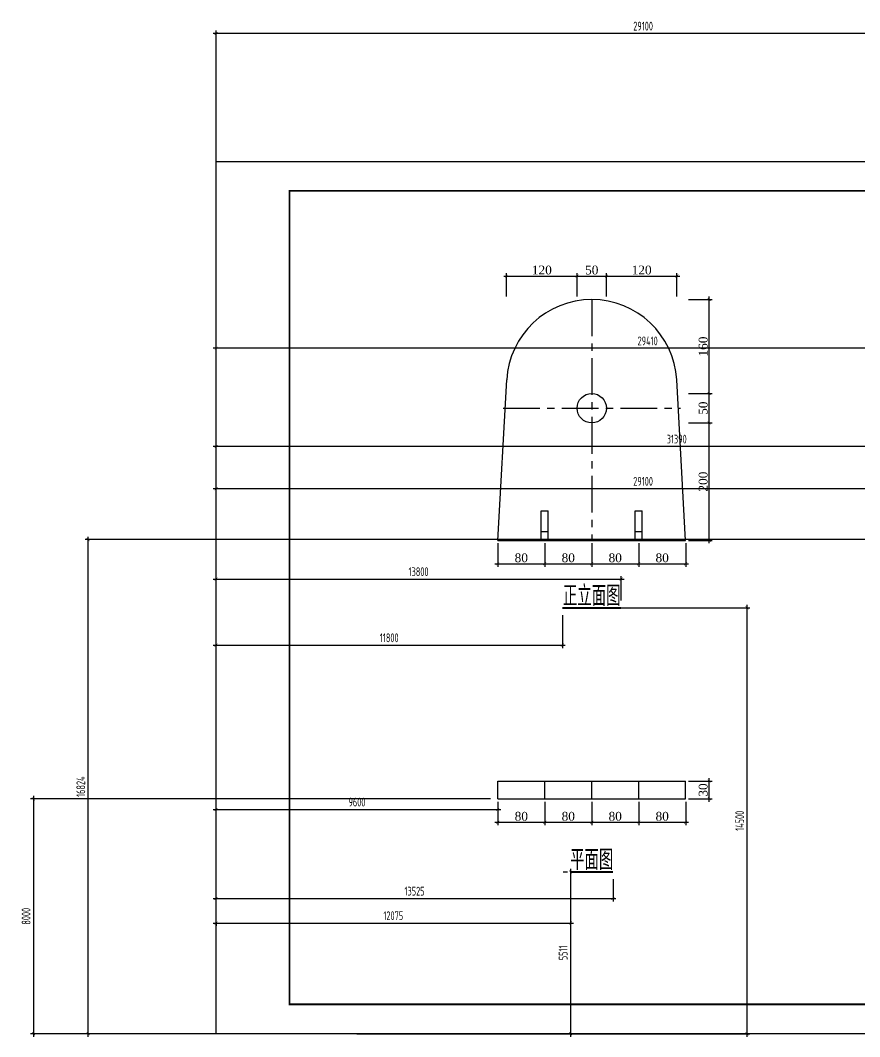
# Model space of a CAD drawing. Extents: x -89246 to 137115, y -100 to 34507.
# Drawn here: x 79919 to 108517, y -100 to 34507 of the extents above; entities that cross this region are included whole.
import ezdxf
from ezdxf.enums import TextEntityAlignment as Align

# ---------------------------------------------------------------- set-up
doc = ezdxf.new("R2010")
doc.units = 0
doc.header["$LTSCALE"] = 1000
doc.linetypes.add('CENTER', pattern=[2, 1.25, -0.25, 0.25, -0.25])
doc.layers.get('0').update_dxf_attribs({"linetype": 'CONTINUOUS'})
doc.layers.get('Defpoints').update_dxf_attribs({"linetype": 'CONTINUOUS'})
for name, color, linetype, lineweight in [('1粗实线', 1, 'CONTINUOUS', 30), ('6文本', 7, 'CONTINUOUS', 15), ('DIM', 3, 'CONTINUOUS', 0), ('HFZT', 5, 'CONTINUOUS', 15)]:
    doc.layers.add(name, color=color, linetype=linetype, lineweight=lineweight)
doc.layers.add('M_Dim', color=3, linetype='CONTINUOUS')
doc.styles.add('dd', font='times.ttf')
doc.styles.add('TSSD_Dimension', font='tssdeng.shx', dxfattribs={"width": 0.7, "bigfont": 'hztxt.shx'})
doc.styles.add('TSSD_NORM', font='tssdeng.shx', dxfattribs={"width": 0.7, "bigfont": 'hztxt.shx'})
doc.dimstyles.get("Standard").update_dxf_attribs({"dimtxt": 0.18, "dimasz": 0.18, "dimexe": 0.18, "dimexo": 0.0625, "dimgap": 0.09, "dimtad": 0, "dimtih": 1, "dimtoh": 1, "dimdec": 4, "dimzin": 0, "dimdsep": 46, "dimtxsty": 'Standard', "dimcen": 0.09, "dimadec": 0, "dimazin": 0, "dimtfac": 1, "dimtdec": 4, "dimtofl": 0, "dimtmove": 0, "dimatfit": 3, "dimfxl": 1, "dimtolj": 1, "dimtzin": 0, "dimarcsym": 0})
doc.dimstyles.new('TSSD_100_100', dxfattribs={"dimtxt": 300, "dimasz": 100, "dimexe": 100, "dimexo": 250, "dimgap": 100, "dimtad": 1, "dimdec": 0, "dimzin": 0, "dimdsep": 46, "dimtxsty": 'TSSD_Dimension', "dimblk": 'ARCHTICK', "dimblk1": 'ARCHTICK', "dimblk2": 'ARCHTICK', "dimcen": 0, "dimdle": 100, "dimclrt": 7, "dimadec": 0, "dimazin": 0, "dimtfac": 1, "dimtdec": 0, "dimtix": 1, "dimtmove": 2, "dimatfit": 3, "dimfxl": 1, "dimtolj": 1, "dimtzin": 0, "dimarcsym": 0})

# ---------------------------------------------------------------- blocks, each defined once
blk = doc.blocks.new('_ArchTick')
at = {"color": 0, "linetype": 'ByBlock', "const_width": 0.15}
blk.add_lwpolyline([(-0.5, -0.5), (0.5, 0.5)], dxfattribs=at)
blk = doc.blocks.new('*D0')
at = {"color": 0, "lineweight": -2, "transparency": 16777216}
for p, q in [((96188, 16700), (96188, 15900)), ((97788, 16700), (97788, 15900)), ((96088, 16000), (97888, 16000))]:
    blk.add_line(p, q, dxfattribs=at)
at = {"layer": 'Defpoints', "color": 0, "transparency": 16777216}
for p in [(96188, 16800), (97788, 16800), (97788, 16000)]:
    blk.add_point(p, dxfattribs=at)
at = {"color": 0, "lineweight": -2, "transparency": 16777216, "xscale": 100, "yscale": 100, "zscale": 100, "rotation": 180}
blk.add_blockref('_ArchTick', (96188, 16000), dxfattribs=at)
at = {"color": 0, "lineweight": -2, "transparency": 16777216, "xscale": 100, "yscale": 100, "zscale": 100}
blk.add_blockref('_ArchTick', (97788, 16000), dxfattribs=at)
at = {"color": 0, "transparency": 16777216, "insert": (96988, 16203), "char_height": 300, "attachment_point": 5, "style": 'dd'}
blk.add_mtext('\\A1;80', dxfattribs=at)
blk = doc.blocks.new('*D1')
at = {"color": 0, "lineweight": -2, "transparency": 16777216}
for p, q in [((97788, 16700), (97788, 15900)), ((99388, 16700), (99388, 15900)), ((97688, 16000), (99488, 16000))]:
    blk.add_line(p, q, dxfattribs=at)
at = {"layer": 'Defpoints', "color": 0, "transparency": 16777216}
for p in [(97788, 16800), (99388, 16800), (99388, 16000)]:
    blk.add_point(p, dxfattribs=at)
at = {"color": 0, "lineweight": -2, "transparency": 16777216, "xscale": 100, "yscale": 100, "zscale": 100, "rotation": 180}
blk.add_blockref('_ArchTick', (97788, 16000), dxfattribs=at)
at = {"color": 0, "lineweight": -2, "transparency": 16777216, "xscale": 100, "yscale": 100, "zscale": 100}
blk.add_blockref('_ArchTick', (99388, 16000), dxfattribs=at)
at = {"color": 0, "transparency": 16777216, "insert": (98588, 16203), "char_height": 300, "attachment_point": 5, "style": 'dd'}
blk.add_mtext('\\A1;80', dxfattribs=at)
blk = doc.blocks.new('*D2')
at = {"color": 0, "lineweight": -2, "transparency": 16777216}
for p, q in [((99388, 16700), (99388, 15900)), ((100988, 16700), (100988, 15900)), ((99288, 16000), (101088, 16000))]:
    blk.add_line(p, q, dxfattribs=at)
at = {"layer": 'Defpoints', "color": 0, "transparency": 16777216}
for p in [(99388, 16800), (100988, 16800), (100988, 16000)]:
    blk.add_point(p, dxfattribs=at)
at = {"color": 0, "lineweight": -2, "transparency": 16777216, "xscale": 100, "yscale": 100, "zscale": 100, "rotation": 180}
blk.add_blockref('_ArchTick', (99388, 16000), dxfattribs=at)
at = {"color": 0, "lineweight": -2, "transparency": 16777216, "xscale": 100, "yscale": 100, "zscale": 100}
blk.add_blockref('_ArchTick', (100988, 16000), dxfattribs=at)
at = {"color": 0, "transparency": 16777216, "insert": (100188, 16203), "char_height": 300, "attachment_point": 5, "style": 'dd'}
blk.add_mtext('\\A1;80', dxfattribs=at)
blk = doc.blocks.new('*D3')
at = {"color": 0, "lineweight": -2, "transparency": 16777216}
for p, q in [((100988, 16700), (100988, 15900)), ((102588, 16700), (102588, 15900)), ((100888, 16000), (102688, 16000))]:
    blk.add_line(p, q, dxfattribs=at)
at = {"layer": 'Defpoints', "color": 0, "transparency": 16777216}
for p in [(100988, 16800), (102588, 16800), (102588, 16000)]:
    blk.add_point(p, dxfattribs=at)
at = {"color": 0, "lineweight": -2, "transparency": 16777216, "xscale": 100, "yscale": 100, "zscale": 100, "rotation": 180}
blk.add_blockref('_ArchTick', (100988, 16000), dxfattribs=at)
at = {"color": 0, "lineweight": -2, "transparency": 16777216, "xscale": 100, "yscale": 100, "zscale": 100}
blk.add_blockref('_ArchTick', (102588, 16000), dxfattribs=at)
at = {"color": 0, "transparency": 16777216, "insert": (101788, 16203), "char_height": 300, "attachment_point": 5, "style": 'dd'}
blk.add_mtext('\\A1;80', dxfattribs=at)
blk = doc.blocks.new('*D4')
at = {"color": 0, "lineweight": -2, "transparency": 16777216}
for p, q in [((102688, 20800), (103488, 20800)), ((103388, 16700), (103388, 20900)), ((102688, 16800), (103488, 16800))]:
    blk.add_line(p, q, dxfattribs=at)
at = {"layer": 'Defpoints', "color": 0, "transparency": 16777216}
for p in [(102588, 20800), (103388, 20800), (102588, 16800)]:
    blk.add_point(p, dxfattribs=at)
at = {"color": 0, "lineweight": -2, "transparency": 16777216, "xscale": 100, "yscale": 100, "zscale": 100}
for p, rotation in [((103388, 20800), 90), ((103388, 16800), 270)]:
    blk.add_blockref('_ArchTick', p, dxfattribs=dict(at, rotation=rotation))
at = {"color": 0, "transparency": 16777216, "insert": (103185, 18800), "char_height": 300, "attachment_point": 5, "rotation": 90, "style": 'dd'}
blk.add_mtext('\\A1;200', dxfattribs=at)
blk = doc.blocks.new('*D5')
at = {"color": 0, "lineweight": -2, "transparency": 16777216}
for p, q in [((103388, 20700), (103388, 21900)), ((102688, 21800), (103488, 21800)), ((102688, 20800), (103488, 20800))]:
    blk.add_line(p, q, dxfattribs=at)
at = {"layer": 'Defpoints', "color": 0, "transparency": 16777216}
for p in [(102588, 21800), (103388, 21800), (102588, 20800)]:
    blk.add_point(p, dxfattribs=at)
at = {"color": 0, "lineweight": -2, "transparency": 16777216, "xscale": 100, "yscale": 100, "zscale": 100}
for p, rotation in [((103388, 21800), 90), ((103388, 20800), 270)]:
    blk.add_blockref('_ArchTick', p, dxfattribs=dict(at, rotation=rotation))
at = {"color": 0, "transparency": 16777216, "insert": (103185, 21300), "char_height": 300, "attachment_point": 5, "rotation": 90, "style": 'dd'}
blk.add_mtext('\\A1;50', dxfattribs=at)
blk = doc.blocks.new('*D6')
at = {"color": 0, "lineweight": -2, "transparency": 16777216}
for p, q in [((102688, 25000), (103488, 25000)), ((103388, 21700), (103388, 25100)), ((102688, 21800), (103488, 21800))]:
    blk.add_line(p, q, dxfattribs=at)
at = {"layer": 'Defpoints', "color": 0, "transparency": 16777216}
for p in [(102588, 25000), (103388, 25000), (102588, 21800)]:
    blk.add_point(p, dxfattribs=at)
at = {"color": 0, "lineweight": -2, "transparency": 16777216, "xscale": 100, "yscale": 100, "zscale": 100}
for p, rotation in [((103388, 25000), 90), ((103388, 21800), 270)]:
    blk.add_blockref('_ArchTick', p, dxfattribs=dict(at, rotation=rotation))
at = {"color": 0, "transparency": 16777216, "insert": (103185, 23400), "char_height": 300, "attachment_point": 5, "rotation": 90, "style": 'dd'}
blk.add_mtext('\\A1;160', dxfattribs=at)
blk = doc.blocks.new('*D7')
at = {"color": 0, "lineweight": -2, "transparency": 16777216}
for p, q in [((96388, 25800), (98988, 25800)), ((96488, 25100), (96488, 25900)), ((98888, 25100), (98888, 25900))]:
    blk.add_line(p, q, dxfattribs=at)
at = {"layer": 'Defpoints', "color": 0, "transparency": 16777216}
for p in [(98888, 25800), (96488, 25000), (98888, 25000)]:
    blk.add_point(p, dxfattribs=at)
at = {"color": 0, "lineweight": -2, "transparency": 16777216, "xscale": 100, "yscale": 100, "zscale": 100, "rotation": 180}
blk.add_blockref('_ArchTick', (96488, 25800), dxfattribs=at)
at = {"color": 0, "lineweight": -2, "transparency": 16777216, "xscale": 100, "yscale": 100, "zscale": 100}
blk.add_blockref('_ArchTick', (98888, 25800), dxfattribs=at)
at = {"color": 0, "transparency": 16777216, "insert": (97688, 26003), "char_height": 300, "attachment_point": 5, "style": 'dd'}
blk.add_mtext('\\A1;120', dxfattribs=at)
blk = doc.blocks.new('*D8')
at = {"color": 0, "lineweight": -2, "transparency": 16777216}
for p, q in [((98788, 25800), (99988, 25800)), ((98888, 25100), (98888, 25900)), ((99888, 25100), (99888, 25900))]:
    blk.add_line(p, q, dxfattribs=at)
at = {"layer": 'Defpoints', "color": 0, "transparency": 16777216}
for p in [(99888, 25800), (98888, 25000), (99888, 25000)]:
    blk.add_point(p, dxfattribs=at)
at = {"color": 0, "lineweight": -2, "transparency": 16777216, "xscale": 100, "yscale": 100, "zscale": 100, "rotation": 180}
blk.add_blockref('_ArchTick', (98888, 25800), dxfattribs=at)
at = {"color": 0, "lineweight": -2, "transparency": 16777216, "xscale": 100, "yscale": 100, "zscale": 100}
blk.add_blockref('_ArchTick', (99888, 25800), dxfattribs=at)
at = {"color": 0, "transparency": 16777216, "insert": (99388, 26003), "char_height": 300, "attachment_point": 5, "style": 'dd'}
blk.add_mtext('\\A1;50', dxfattribs=at)
blk = doc.blocks.new('*D9')
at = {"color": 0, "lineweight": -2, "transparency": 16777216}
for p, q in [((99788, 25800), (102388, 25800)), ((99888, 25100), (99888, 25900)), ((102288, 25100), (102288, 25900))]:
    blk.add_line(p, q, dxfattribs=at)
at = {"layer": 'Defpoints', "color": 0, "transparency": 16777216}
for p in [(102288, 25800), (99888, 25000), (102288, 25000)]:
    blk.add_point(p, dxfattribs=at)
at = {"color": 0, "lineweight": -2, "transparency": 16777216, "xscale": 100, "yscale": 100, "zscale": 100, "rotation": 180}
blk.add_blockref('_ArchTick', (99888, 25800), dxfattribs=at)
at = {"color": 0, "lineweight": -2, "transparency": 16777216, "xscale": 100, "yscale": 100, "zscale": 100}
blk.add_blockref('_ArchTick', (102288, 25800), dxfattribs=at)
at = {"color": 0, "transparency": 16777216, "insert": (101088, 26003), "char_height": 300, "attachment_point": 5, "style": 'dd'}
blk.add_mtext('\\A1;120', dxfattribs=at)
blk = doc.blocks.new('*D15')
at = {"color": 0, "lineweight": -2, "transparency": 16777216}
for p, q in [((96188, 7900), (96188, 7100)), ((97788, 7900), (97788, 7100)), ((96088, 7200), (97888, 7200))]:
    blk.add_line(p, q, dxfattribs=at)
at = {"layer": 'Defpoints', "color": 0, "transparency": 16777216}
for p in [(96188, 8000), (97788, 8000), (97788, 7200)]:
    blk.add_point(p, dxfattribs=at)
at = {"color": 0, "lineweight": -2, "transparency": 16777216, "xscale": 100, "yscale": 100, "zscale": 100, "rotation": 180}
blk.add_blockref('_ArchTick', (96188, 7200), dxfattribs=at)
at = {"color": 0, "lineweight": -2, "transparency": 16777216, "xscale": 100, "yscale": 100, "zscale": 100}
blk.add_blockref('_ArchTick', (97788, 7200), dxfattribs=at)
at = {"color": 0, "transparency": 16777216, "insert": (96988, 7403), "char_height": 300, "attachment_point": 5, "style": 'dd'}
blk.add_mtext('\\A1;80', dxfattribs=at)
blk = doc.blocks.new('*D16')
at = {"color": 0, "lineweight": -2, "transparency": 16777216}
for p, q in [((97788, 7900), (97788, 7100)), ((99388, 7900), (99388, 7100)), ((97688, 7200), (99488, 7200))]:
    blk.add_line(p, q, dxfattribs=at)
at = {"layer": 'Defpoints', "color": 0, "transparency": 16777216}
for p in [(97788, 8000), (99388, 8000), (99388, 7200)]:
    blk.add_point(p, dxfattribs=at)
at = {"color": 0, "lineweight": -2, "transparency": 16777216, "xscale": 100, "yscale": 100, "zscale": 100, "rotation": 180}
blk.add_blockref('_ArchTick', (97788, 7200), dxfattribs=at)
at = {"color": 0, "lineweight": -2, "transparency": 16777216, "xscale": 100, "yscale": 100, "zscale": 100}
blk.add_blockref('_ArchTick', (99388, 7200), dxfattribs=at)
at = {"color": 0, "transparency": 16777216, "insert": (98588, 7403), "char_height": 300, "attachment_point": 5, "style": 'dd'}
blk.add_mtext('\\A1;80', dxfattribs=at)
blk = doc.blocks.new('*D17')
at = {"color": 0, "lineweight": -2, "transparency": 16777216}
for p, q in [((99388, 7900), (99388, 7100)), ((100988, 7900), (100988, 7100)), ((99288, 7200), (101088, 7200))]:
    blk.add_line(p, q, dxfattribs=at)
at = {"layer": 'Defpoints', "color": 0, "transparency": 16777216}
for p in [(99388, 8000), (100988, 8000), (100988, 7200)]:
    blk.add_point(p, dxfattribs=at)
at = {"color": 0, "lineweight": -2, "transparency": 16777216, "xscale": 100, "yscale": 100, "zscale": 100, "rotation": 180}
blk.add_blockref('_ArchTick', (99388, 7200), dxfattribs=at)
at = {"color": 0, "lineweight": -2, "transparency": 16777216, "xscale": 100, "yscale": 100, "zscale": 100}
blk.add_blockref('_ArchTick', (100988, 7200), dxfattribs=at)
at = {"color": 0, "transparency": 16777216, "insert": (100188, 7403), "char_height": 300, "attachment_point": 5, "style": 'dd'}
blk.add_mtext('\\A1;80', dxfattribs=at)
blk = doc.blocks.new('*D18')
at = {"color": 0, "lineweight": -2, "transparency": 16777216}
for p, q in [((100988, 7900), (100988, 7100)), ((102588, 7900), (102588, 7100)), ((100888, 7200), (102688, 7200))]:
    blk.add_line(p, q, dxfattribs=at)
at = {"layer": 'Defpoints', "color": 0, "transparency": 16777216}
for p in [(100988, 8000), (102588, 8000), (102588, 7200)]:
    blk.add_point(p, dxfattribs=at)
at = {"color": 0, "lineweight": -2, "transparency": 16777216, "xscale": 100, "yscale": 100, "zscale": 100, "rotation": 180}
blk.add_blockref('_ArchTick', (100988, 7200), dxfattribs=at)
at = {"color": 0, "lineweight": -2, "transparency": 16777216, "xscale": 100, "yscale": 100, "zscale": 100}
blk.add_blockref('_ArchTick', (102588, 7200), dxfattribs=at)
at = {"color": 0, "transparency": 16777216, "insert": (101788, 7403), "char_height": 300, "attachment_point": 5, "style": 'dd'}
blk.add_mtext('\\A1;80', dxfattribs=at)
blk = doc.blocks.new('*D19')
at = {"color": 0, "lineweight": -2, "transparency": 16777216}
for p, q in [((103388, 7900), (103388, 8700)), ((102688, 8600), (103488, 8600)), ((102688, 8000), (103488, 8000))]:
    blk.add_line(p, q, dxfattribs=at)
at = {"layer": 'Defpoints', "color": 0, "transparency": 16777216}
for p in [(102588, 8600), (103388, 8600), (102588, 8000)]:
    blk.add_point(p, dxfattribs=at)
at = {"color": 0, "lineweight": -2, "transparency": 16777216, "xscale": 100, "yscale": 100, "zscale": 100}
for p, rotation in [((103388, 8600), 90), ((103388, 8000), 270)]:
    blk.add_blockref('_ArchTick', p, dxfattribs=dict(at, rotation=rotation))
at = {"color": 0, "transparency": 16777216, "insert": (103185, 8300), "char_height": 300, "attachment_point": 5, "rotation": 90, "style": 'dd'}
blk.add_mtext('\\A1;30', dxfattribs=at)
blk = doc.blocks.new('DETK')
at = {"color": 7, "linetype": 'Continuous'}
blk.add_lwpolyline([(0, 0), (0, 29700), (42000, 29700), (42000, 0), (0, 0)], dxfattribs=at)
at = {"layer": '1粗实线', "color": 7, "linetype": 'Continuous', "const_width": 60}
blk.add_lwpolyline([(2500, 1000), (2500, 28700), (41000, 28700), (41000, 1000), (2500, 1000)], dxfattribs=at)
at = {"layer": 'HFZT', "color": 2, "style": 'TSSD_NORM', "width": 0.7}
for tag, height, p in [('比例尺', 250, (40275, 3100)), ('图号', 250, (37501, 1700)), ('日期', 250, (40275, 1700)), ('图名', 400, (31926, 1425))]:
    blk.add_attdef(tag, text='', height=height, dxfattribs=at).set_placement(p, align=Align.MIDDLE)
blk = doc.blocks.new('*D187')
at = {"layer": 'Defpoints', "color": 0, "transparency": 16777216}
for p in [(86588, 34060), (115688, 16824), (86588, 0)]:
    blk.add_point(p, dxfattribs=at)
at = {"layer": 'DIM', "color": 0, "lineweight": -2, "transparency": 16777216}
for p, q in [((115788, 34060), (86488, 34060)), ((86588, 250), (86588, 34160)), ((115688, 17074), (115688, 34160))]:
    blk.add_line(p, q, dxfattribs=at)
at = {"layer": 'DIM', "color": 0, "lineweight": -2, "transparency": 16777216, "xscale": 100, "yscale": 100, "zscale": 100, "rotation": 180}
blk.add_blockref('_ArchTick', (86588, 34060), dxfattribs=at)
at = {"layer": 'DIM', "color": 0, "lineweight": -2, "transparency": 16777216, "xscale": 100, "yscale": 100, "zscale": 100}
blk.add_blockref('_ArchTick', (115688, 34060), dxfattribs=at)
at = {"layer": 'DIM', "color": 7, "transparency": 16777216, "insert": (101138, 34310), "char_height": 300, "attachment_point": 5, "style": 'TSSD_Dimension'}
blk.add_mtext('\\A1;29100', dxfattribs=at)
blk = doc.blocks.new('*D188')
at = {"layer": 'Defpoints', "color": 0, "transparency": 16777216}
for p in [(115688, 18561), (115688, 16824), (86588, 0)]:
    blk.add_point(p, dxfattribs=at)
at = {"layer": 'DIM', "color": 0, "lineweight": -2, "transparency": 16777216}
for p, q in [((86488, 18561), (115788, 18561)), ((86588, 250), (86588, 18661)), ((115688, 17074), (115688, 18661))]:
    blk.add_line(p, q, dxfattribs=at)
at = {"layer": 'DIM', "color": 0, "lineweight": -2, "transparency": 16777216, "xscale": 100, "yscale": 100, "zscale": 100, "rotation": 180}
blk.add_blockref('_ArchTick', (86588, 18561), dxfattribs=at)
at = {"layer": 'DIM', "color": 0, "lineweight": -2, "transparency": 16777216, "xscale": 100, "yscale": 100, "zscale": 100}
blk.add_blockref('_ArchTick', (115688, 18561), dxfattribs=at)
at = {"layer": 'DIM', "color": 7, "transparency": 16777216, "insert": (101138, 18811), "char_height": 300, "attachment_point": 5, "style": 'TSSD_Dimension'}
blk.add_mtext('\\A1;29100', dxfattribs=at)
blk = doc.blocks.new('*D190')
at = {"layer": 'Defpoints', "color": 0, "transparency": 16777216}
for p in [(82230, 16824), (115688, 16824), (107588, 0)]:
    blk.add_point(p, dxfattribs=at)
at = {"layer": 'DIM', "color": 0, "lineweight": -2, "transparency": 16777216}
for p, q in [((115438, 16824), (82130, 16824)), ((82230, -100), (82230, 16924)), ((107338, 0), (82130, 0))]:
    blk.add_line(p, q, dxfattribs=at)
at = {"layer": 'DIM', "color": 0, "lineweight": -2, "transparency": 16777216, "xscale": 100, "yscale": 100, "zscale": 100}
for p, rotation in [((82230, 16824), 90), ((82230, 0), 270)]:
    blk.add_blockref('_ArchTick', p, dxfattribs=dict(at, rotation=rotation))
at = {"layer": 'DIM', "color": 7, "transparency": 16777216, "insert": (81980, 8412), "char_height": 300, "attachment_point": 5, "rotation": 90, "style": 'TSSD_Dimension'}
blk.add_mtext('\\A1;16824', dxfattribs=at)
blk = doc.blocks.new('*D229')
at = {"layer": 'Defpoints', "color": 0, "transparency": 16777216}
for p in [(96188, 8000), (96188, 7637), (86588, 0)]:
    blk.add_point(p, dxfattribs=at)
at = {"layer": 'DIM', "color": 0, "lineweight": -2, "transparency": 16777216}
for p, q in [((86488, 7637), (96288, 7637)), ((86588, 250), (86588, 7737)), ((96188, 7750), (96188, 7537))]:
    blk.add_line(p, q, dxfattribs=at)
at = {"layer": 'DIM', "color": 0, "lineweight": -2, "transparency": 16777216, "xscale": 100, "yscale": 100, "zscale": 100, "rotation": 180}
blk.add_blockref('_ArchTick', (86588, 7637), dxfattribs=at)
at = {"layer": 'DIM', "color": 0, "lineweight": -2, "transparency": 16777216, "xscale": 100, "yscale": 100, "zscale": 100}
blk.add_blockref('_ArchTick', (96188, 7637), dxfattribs=at)
at = {"layer": 'DIM', "color": 7, "transparency": 16777216, "insert": (91388, 7887), "char_height": 300, "attachment_point": 5, "style": 'TSSD_Dimension'}
blk.add_mtext('\\A1;9600', dxfattribs=at)
blk = doc.blocks.new('*D230')
at = {"layer": 'Defpoints', "color": 0, "transparency": 16777216}
for p in [(96188, 8000), (80366, 0), (96188, 0)]:
    blk.add_point(p, dxfattribs=at)
at = {"layer": 'DIM', "color": 0, "lineweight": -2, "transparency": 16777216}
for p, q in [((95938, 8000), (80266, 8000)), ((80366, 8100), (80366, -100)), ((95938, 0), (80266, 0))]:
    blk.add_line(p, q, dxfattribs=at)
at = {"layer": 'DIM', "color": 0, "lineweight": -2, "transparency": 16777216, "xscale": 100, "yscale": 100, "zscale": 100}
for p, rotation in [((80366, 8000), 90), ((80366, 0), 270)]:
    blk.add_blockref('_ArchTick', p, dxfattribs=dict(at, rotation=rotation))
at = {"layer": 'DIM', "color": 7, "transparency": 16777216, "insert": (80116, 4000), "char_height": 300, "attachment_point": 5, "rotation": 90, "style": 'TSSD_Dimension'}
blk.add_mtext('\\A1;8000', dxfattribs=at)
blk = doc.blocks.new('*D250')
at = {"layer": 'Defpoints', "color": 0, "transparency": 16777216}
for p in [(98388, 14500), (98388, 13232), (86588, 0)]:
    blk.add_point(p, dxfattribs=at)
at = {"layer": 'DIM', "color": 0, "lineweight": -2, "transparency": 16777216}
for p, q in [((98388, 14250), (98388, 13132)), ((86488, 13232), (98488, 13232)), ((86588, 250), (86588, 13332))]:
    blk.add_line(p, q, dxfattribs=at)
at = {"layer": 'DIM', "color": 0, "lineweight": -2, "transparency": 16777216, "xscale": 100, "yscale": 100, "zscale": 100, "rotation": 180}
blk.add_blockref('_ArchTick', (86588, 13232), dxfattribs=at)
at = {"layer": 'DIM', "color": 0, "lineweight": -2, "transparency": 16777216, "xscale": 100, "yscale": 100, "zscale": 100}
blk.add_blockref('_ArchTick', (98388, 13232), dxfattribs=at)
at = {"layer": 'DIM', "color": 7, "transparency": 16777216, "insert": (92488, 13482), "char_height": 300, "attachment_point": 5, "style": 'TSSD_Dimension'}
blk.add_mtext('\\A1;11800', dxfattribs=at)
blk = doc.blocks.new('*D251')
at = {"layer": 'Defpoints', "color": 0, "transparency": 16777216}
for p in [(100388, 15483), (86588, 14381), (100388, 14500)]:
    blk.add_point(p, dxfattribs=at)
at = {"layer": 'DIM', "color": 0, "lineweight": -2, "transparency": 16777216}
for p, q in [((86588, 14631), (86588, 15583)), ((100388, 14750), (100388, 15583)), ((86488, 15483), (100488, 15483))]:
    blk.add_line(p, q, dxfattribs=at)
at = {"layer": 'DIM', "color": 0, "lineweight": -2, "transparency": 16777216, "xscale": 100, "yscale": 100, "zscale": 100, "rotation": 180}
blk.add_blockref('_ArchTick', (86588, 15483), dxfattribs=at)
at = {"layer": 'DIM', "color": 0, "lineweight": -2, "transparency": 16777216, "xscale": 100, "yscale": 100, "zscale": 100}
blk.add_blockref('_ArchTick', (100388, 15483), dxfattribs=at)
at = {"layer": 'DIM', "color": 7, "transparency": 16777216, "insert": (93488, 15733), "char_height": 300, "attachment_point": 5, "style": 'TSSD_Dimension'}
blk.add_mtext('\\A1;13800', dxfattribs=at)
blk = doc.blocks.new('*D252')
at = {"layer": 'Defpoints', "color": 0, "transparency": 16777216}
for p in [(99738, 14500), (104678, 14500), (91133, 0)]:
    blk.add_point(p, dxfattribs=at)
at = {"layer": 'DIM', "color": 0, "lineweight": -2, "transparency": 16777216}
for p, q in [((104678, -100), (104678, 14600)), ((99988, 14500), (104778, 14500)), ((91383, 0), (104778, 0))]:
    blk.add_line(p, q, dxfattribs=at)
at = {"layer": 'DIM', "color": 0, "lineweight": -2, "transparency": 16777216, "xscale": 100, "yscale": 100, "zscale": 100}
for p, rotation in [((104678, 14500), 90), ((104678, 0), 270)]:
    blk.add_blockref('_ArchTick', p, dxfattribs=dict(at, rotation=rotation))
at = {"layer": 'DIM', "color": 7, "transparency": 16777216, "insert": (104428, 7250), "char_height": 300, "attachment_point": 5, "rotation": 90, "style": 'TSSD_Dimension'}
blk.add_mtext('\\A1;14500', dxfattribs=at)
blk = doc.blocks.new('*D329')
at = {"layer": 'Defpoints', "color": 0, "transparency": 16777216}
for p in [(98664, 5511), (86588, 3994), (98664, 3769)]:
    blk.add_point(p, dxfattribs=at)
at = {"layer": 'DIM', "color": 0, "lineweight": -2, "transparency": 16777216}
for p, q in [((98664, 5261), (98664, 3669)), ((86488, 3769), (98764, 3769)), ((86588, 3744), (86588, 3669))]:
    blk.add_line(p, q, dxfattribs=at)
at = {"layer": 'DIM', "color": 0, "lineweight": -2, "transparency": 16777216, "xscale": 100, "yscale": 100, "zscale": 100, "rotation": 180}
blk.add_blockref('_ArchTick', (86588, 3769), dxfattribs=at)
at = {"layer": 'DIM', "color": 0, "lineweight": -2, "transparency": 16777216, "xscale": 100, "yscale": 100, "zscale": 100}
blk.add_blockref('_ArchTick', (98664, 3769), dxfattribs=at)
at = {"layer": 'DIM', "color": 7, "transparency": 16777216, "insert": (92626, 4019), "char_height": 300, "attachment_point": 5, "style": 'TSSD_Dimension'}
blk.add_mtext('\\A1;12075', dxfattribs=at)
blk = doc.blocks.new('*D330')
at = {"layer": 'Defpoints', "color": 0, "transparency": 16777216}
for p in [(98664, 5511), (98664, 0), (98664, 0)]:
    blk.add_point(p, dxfattribs=at)
at = {"layer": 'DIM', "color": 0, "lineweight": -2, "transparency": 16777216}
for p, q in [((98664, 5611), (98664, -100)), ((98414, 5511), (98564, 5511)), ((98414, 0), (98564, 0))]:
    blk.add_line(p, q, dxfattribs=at)
at = {"layer": 'DIM', "color": 0, "lineweight": -2, "transparency": 16777216, "xscale": 100, "yscale": 100, "zscale": 100}
for p, rotation in [((98664, 5511), 90), ((98664, 0), 270)]:
    blk.add_blockref('_ArchTick', p, dxfattribs=dict(at, rotation=rotation))
at = {"layer": 'DIM', "color": 7, "transparency": 16777216, "insert": (98414, 2756), "char_height": 300, "attachment_point": 5, "rotation": 90, "style": 'TSSD_Dimension'}
blk.add_mtext('\\A1;5511', dxfattribs=at)
blk = doc.blocks.new('*D331')
at = {"layer": 'Defpoints', "color": 0, "transparency": 16777216}
for p in [(100113, 5511), (86588, 4633), (100113, 4605)]:
    blk.add_point(p, dxfattribs=at)
at = {"layer": 'DIM', "color": 0, "lineweight": -2, "transparency": 16777216}
for p, q in [((100113, 5261), (100113, 4505)), ((86488, 4605), (100213, 4605)), ((86588, 4383), (86588, 4505))]:
    blk.add_line(p, q, dxfattribs=at)
at = {"layer": 'DIM', "color": 0, "lineweight": -2, "transparency": 16777216, "xscale": 100, "yscale": 100, "zscale": 100, "rotation": 180}
blk.add_blockref('_ArchTick', (86588, 4605), dxfattribs=at)
at = {"layer": 'DIM', "color": 0, "lineweight": -2, "transparency": 16777216, "xscale": 100, "yscale": 100, "zscale": 100}
blk.add_blockref('_ArchTick', (100113, 4605), dxfattribs=at)
at = {"layer": 'DIM', "color": 7, "transparency": 16777216, "insert": (93351, 4855), "char_height": 300, "attachment_point": 5, "style": 'TSSD_Dimension'}
blk.add_mtext('\\A1;13525', dxfattribs=at)
blk = doc.blocks.new('*D332')
at = {"layer": 'Defpoints', "color": 0, "transparency": 16777216}
for p in [(86588, 23341), (86588, 14381), (115998, 14500)]:
    blk.add_point(p, dxfattribs=at)
at = {"layer": 'DIM', "color": 0, "lineweight": -2, "transparency": 16777216}
for p, q in [((116098, 23341), (86488, 23341)), ((86588, 14631), (86588, 23441)), ((115998, 14750), (115998, 23441))]:
    blk.add_line(p, q, dxfattribs=at)
at = {"layer": 'DIM', "color": 0, "lineweight": -2, "transparency": 16777216, "xscale": 100, "yscale": 100, "zscale": 100, "rotation": 180}
blk.add_blockref('_ArchTick', (86588, 23341), dxfattribs=at)
at = {"layer": 'DIM', "color": 0, "lineweight": -2, "transparency": 16777216, "xscale": 100, "yscale": 100, "zscale": 100}
blk.add_blockref('_ArchTick', (115998, 23341), dxfattribs=at)
at = {"layer": 'DIM', "color": 7, "transparency": 16777216, "insert": (101293, 23591), "char_height": 300, "attachment_point": 5, "style": 'TSSD_Dimension'}
blk.add_mtext('\\A1;29410', dxfattribs=at)
blk = doc.blocks.new('*D333')
at = {"layer": 'Defpoints', "color": 0, "transparency": 16777216}
for p in [(86588, 19998), (86588, 14631), (117978, 14500)]:
    blk.add_point(p, dxfattribs=at)
at = {"layer": 'DIM', "color": 0, "lineweight": -2, "transparency": 16777216}
for p, q in [((86588, 14881), (86588, 20098)), ((117978, 14750), (117978, 20098)), ((118078, 19998), (86488, 19998))]:
    blk.add_line(p, q, dxfattribs=at)
at = {"layer": 'DIM', "color": 0, "lineweight": -2, "transparency": 16777216, "xscale": 100, "yscale": 100, "zscale": 100, "rotation": 180}
blk.add_blockref('_ArchTick', (86588, 19998), dxfattribs=at)
at = {"layer": 'DIM', "color": 0, "lineweight": -2, "transparency": 16777216, "xscale": 100, "yscale": 100, "zscale": 100}
blk.add_blockref('_ArchTick', (117978, 19998), dxfattribs=at)
at = {"layer": 'DIM', "color": 7, "transparency": 16777216, "insert": (102283, 20248), "char_height": 300, "attachment_point": 5, "style": 'TSSD_Dimension'}
blk.add_mtext('\\A1;31390', dxfattribs=at)

msp = doc.modelspace()

# ---------------------------------------------------------------- linework, layer by layer
at = {"linetype": 'CENTER'}
for p, q in [((99387.77777, 25000.4178), (99387.77777, 16800.4178)), ((96367.77777, 21300.4178), (102407.77777, 21300.4178)), ((97787.77777, 8000.1525), (97787.77777, 8600.1525)), ((99387.77777, 8000.1525), (99387.77777, 8600.1525)), ((100987.77777, 8000.1525), (100987.77777, 8600.1525))]:
    msp.add_line(p, q, dxfattribs=at)
for p, q in [((96187.77777, 16800.4178), (96492.27463, 22261.85366)), ((102587.77777, 16800.4178), (102283.28092, 22261.85366)), ((97667.77777, 16800.4178), (97667.77777, 17800.4178)), ((97667.77777, 17800.4178), (97907.77777, 17800.4178)), ((97907.77777, 16800.4178), (97907.77777, 17800.4178)), ((100867.77777, 16800.4178), (100867.77777, 17800.4178)), ((100867.77777, 17800.4178), (101107.77777, 17800.4178)), ((101107.77777, 16800.4178), (101107.77777, 17800.4178)), ((97667.77777, 17100.4178), (97907.77777, 17100.4178)), ((100867.77777, 17100.4178), (101107.77777, 17100.4178)), ((96187.77777, 16800.4178), (102587.77777, 16800.4178)), ((96187.77777, 8600.1525), (102587.77777, 8600.1525)), ((96187.77777, 8000.1525), (96187.77777, 8600.1525)), ((102587.77777, 8000.1525), (102587.77777, 8600.1525)), ((96187.77777, 8000.1525), (102587.77777, 8000.1525))]:
    msp.add_line(p, q)
msp.add_circle((99387.77777, 21300.4178), 500)
msp.add_arc((99387.77777, 22100.4178), 2900, 3.191164621, 176.808835379)
at = {"layer": 'M_Dim', "const_width": 70}
for points in [[(98388.24533, 14499.91854), (100388.24533, 14499.91854)], [(98663.53261, 5511.31928), (100112.95805, 5511.31928)]]:
    msp.add_lwpolyline(points, dxfattribs=at)

# ---------------------------------------------------------------- block references
msp.add_blockref('DETK', (86588.15021, 0))

# ---------------------------------------------------------------- texts
at = {"layer": '6文本', "style": 'TSSD_NORM', "width": 0.7}
for s, p in [('正立面图', (98406.15084, 14559.62983)), ('平面图', (98652.73009, 5571.03056))]:
    msp.add_text(s, height=700, dxfattribs=at).set_placement(p)

# ---------------------------------------------------------------- dimensions: what is measured, and where the dimension line sits
for p1, p2, distance, text, override, picture, middle in [((96487.77777, 25000.4178), (98887.77777, 25000.4178), 800, '120', {"dimtxt": 300, "dimasz": 100, "dimexe": 100, "dimexo": 100, "dimgap": 50, "dimtad": 1, "dimjust": 0, "dimtih": 1, "dimtxsty": 'dd', "dimblk1": 'ArchTick', "dimblk2": 'ArchTick', "dimsah": 1, "dimdle": 100}, '*D7', (97687.77777, 26003.01333)), ((98887.77777, 25000.4178), (99887.77777, 25000.4178), 800, '50', {"dimtxt": 300, "dimasz": 100, "dimexe": 100, "dimexo": 100, "dimgap": 50, "dimtad": 1, "dimjust": 0, "dimtih": 1, "dimtxsty": 'dd', "dimblk1": 'ArchTick', "dimblk2": 'ArchTick', "dimsah": 1, "dimdle": 100}, '*D8', (99387.77777, 26003.01333)), ((99887.77777, 25000.4178), (102287.77777, 25000.4178), 800, '120', {"dimtxt": 300, "dimasz": 100, "dimexe": 100, "dimexo": 100, "dimgap": 50, "dimtad": 1, "dimjust": 0, "dimtih": 1, "dimtxsty": 'dd', "dimblk1": 'ArchTick', "dimblk2": 'ArchTick', "dimsah": 1, "dimdle": 100}, '*D9', (101087.77777, 26003.01333)), ((102587.77777, 21800.4178), (102587.77777, 25000.4178), -800, '160', {"dimtxt": 300, "dimasz": 100, "dimexe": 100, "dimexo": 100, "dimgap": 50, "dimtad": 1, "dimjust": 0, "dimtih": 0, "dimtxsty": 'dd', "dimblk1": 'ArchTick', "dimblk2": 'ArchTick', "dimsah": 1, "dimdle": 100}, '*D6', (103185.18224, 23400.4178)), ((102587.77777, 20800.4178), (102587.77777, 21800.4178), -800, '50', {"dimtxt": 300, "dimasz": 100, "dimexe": 100, "dimexo": 100, "dimgap": 50, "dimtad": 1, "dimjust": 0, "dimtih": 0, "dimtxsty": 'dd', "dimblk1": 'ArchTick', "dimblk2": 'ArchTick', "dimsah": 1, "dimdle": 100}, '*D5', (103185.18224, 21300.4178)), ((102587.77777, 16800.4178), (102587.77777, 20800.4178), -800, '200', {"dimtxt": 300, "dimasz": 100, "dimexe": 100, "dimexo": 100, "dimgap": 50, "dimtad": 1, "dimjust": 0, "dimtih": 0, "dimtxsty": 'dd', "dimblk1": 'ArchTick', "dimblk2": 'ArchTick', "dimsah": 1, "dimdle": 100}, '*D4', (103185.18224, 18800.4178)), ((96187.77777, 16800.4178), (97787.77777, 16800.4178), -800, '80', {"dimtxt": 300, "dimasz": 100, "dimexe": 100, "dimexo": 100, "dimgap": 50, "dimtad": 1, "dimjust": 0, "dimtih": 0, "dimtxsty": 'dd', "dimblk1": 'ArchTick', "dimblk2": 'ArchTick', "dimsah": 1, "dimdle": 100}, '*D0', (96987.77777, 16203.01333)), ((97787.77777, 16800.4178), (99387.77777, 16800.4178), -800, '80', {"dimtxt": 300, "dimasz": 100, "dimexe": 100, "dimexo": 100, "dimgap": 50, "dimtad": 1, "dimjust": 0, "dimtih": 0, "dimtxsty": 'dd', "dimblk1": 'ArchTick', "dimblk2": 'ArchTick', "dimsah": 1, "dimdle": 100}, '*D1', (98587.77777, 16203.01333)), ((99387.77777, 16800.4178), (100987.77777, 16800.4178), -800, '80', {"dimtxt": 300, "dimasz": 100, "dimexe": 100, "dimexo": 100, "dimgap": 50, "dimtad": 1, "dimjust": 0, "dimtih": 0, "dimtxsty": 'dd', "dimblk1": 'ArchTick', "dimblk2": 'ArchTick', "dimsah": 1, "dimdle": 100}, '*D2', (100187.77777, 16203.01333)), ((100987.77777, 16800.4178), (102587.77777, 16800.4178), -800, '80', {"dimtxt": 300, "dimasz": 100, "dimexe": 100, "dimexo": 100, "dimgap": 50, "dimtad": 1, "dimjust": 0, "dimtih": 0, "dimtxsty": 'dd', "dimblk1": 'ArchTick', "dimblk2": 'ArchTick', "dimsah": 1, "dimdle": 100}, '*D3', (101787.77777, 16203.01333)), ((102587.77777, 8000.1525), (102587.77777, 8600.1525), -800, '30', {"dimtxt": 300, "dimasz": 100, "dimexe": 100, "dimexo": 100, "dimgap": 50, "dimtad": 1, "dimjust": 0, "dimtih": 0, "dimtxsty": 'dd', "dimblk1": 'ArchTick', "dimblk2": 'ArchTick', "dimsah": 1, "dimdle": 100}, '*D19', (103185.18224, 8300.1525)), ((96187.77777, 8000.1525), (97787.77777, 8000.1525), -800, '80', {"dimtxt": 300, "dimasz": 100, "dimexe": 100, "dimexo": 100, "dimgap": 50, "dimtad": 1, "dimjust": 0, "dimtih": 0, "dimtxsty": 'dd', "dimblk1": 'ArchTick', "dimblk2": 'ArchTick', "dimsah": 1, "dimdle": 100}, '*D15', (96987.77777, 7402.74803)), ((97787.77777, 8000.1525), (99387.77777, 8000.1525), -800, '80', {"dimtxt": 300, "dimasz": 100, "dimexe": 100, "dimexo": 100, "dimgap": 50, "dimtad": 1, "dimjust": 0, "dimtih": 0, "dimtxsty": 'dd', "dimblk1": 'ArchTick', "dimblk2": 'ArchTick', "dimsah": 1, "dimdle": 100}, '*D16', (98587.77777, 7402.74803)), ((99387.77777, 8000.1525), (100987.77777, 8000.1525), -800, '80', {"dimtxt": 300, "dimasz": 100, "dimexe": 100, "dimexo": 100, "dimgap": 50, "dimtad": 1, "dimjust": 0, "dimtih": 0, "dimtxsty": 'dd', "dimblk1": 'ArchTick', "dimblk2": 'ArchTick', "dimsah": 1, "dimdle": 100}, '*D17', (100187.77777, 7402.74803)), ((100987.77777, 8000.1525), (102587.77777, 8000.1525), -800, '80', {"dimtxt": 300, "dimasz": 100, "dimexe": 100, "dimexo": 100, "dimgap": 50, "dimtad": 1, "dimjust": 0, "dimtih": 0, "dimtxsty": 'dd', "dimblk1": 'ArchTick', "dimblk2": 'ArchTick', "dimsah": 1, "dimdle": 100}, '*D18', (101787.77777, 7402.74803))]:
    dim = msp.add_aligned_dim(p1=p1, p2=p2, distance=distance, text=text, dimstyle='Standard', override=override)
    dim.commit()
    dim.dimension.update_dxf_attribs({"geometry": picture, "text_midpoint": middle})
at = {"layer": 'DIM'}
for base, p1, p2, picture, middle in [((86588.15021, 34060.40762), (115688.31085, 16824.4178), (86588.15021, 0), '*D187', (101138.23053, 34310.40762)), ((86588.15021, 23340.88037), (115997.77841, 14499.91854), (86588.15021, 14380.62002), '*D332', (101292.96431, 23590.88037)), ((86588.15021, 19997.86401), (117977.84329, 14499.91854), (86588.15021, 14630.62002), '*D333', (102282.99675, 20247.86401)), ((115688.31085, 18560.52107), (86588.15021, 0), (115688.31085, 16824.4178), '*D188', (101138.23053, 18810.52107)), ((100388.24533, 15483.27631), (86588.15021, 14380.62002), (100388.24533, 14499.91854), '*D251', (93488.19777, 15733.27631)), ((98388.24533, 13231.66818), (86588.15021, 0), (98388.24533, 14499.91854), '*D250', (92488.19777, 13481.66818)), ((96187.77777, 7637.38939), (86588.15021, 0), (96187.77777, 8000.1525), '*D229', (91387.96399, 7887.38939)), ((98663.53261, 3769.13901), (86588.15021, 3993.69469), (98663.53261, 5511.31928), '*D329', (92625.84141, 4019.13901)), ((100112.95805, 4604.8813), (86588.15021, 4632.94143), (100112.95805, 5511.31928), '*D331', (93350.55413, 4854.8813))]:
    dim = msp.add_linear_dim(base=base, p1=p1, p2=p2, dimstyle='TSSD_100_100', dxfattribs=at)
    dim.commit()
    dim.dimension.update_dxf_attribs({"geometry": picture, "text_midpoint": middle})
for base, p1, p2, picture, middle in [((82230.4143, 16824.4178), (107588.15021, 0), (115688.31085, 16824.4178), '*D190', (81980.4143, 8412.2089)), ((104677.71565, 14499.91854), (91133.17599, 0), (99737.72725, 14499.91854), '*D252', (104427.71565, 7249.95927)), ((80365.84545, 0), (96187.77777, 8000.1525), (96187.77777, 0), '*D230', (80115.84545, 4000.07625)), ((98663.53261, 0), (98663.53261, 5511.31928), (98663.53261, 0), '*D330', (98413.53261, 2755.65964))]:
    dim = msp.add_linear_dim(base=base, p1=p1, p2=p2, angle=90, dimstyle='TSSD_100_100', dxfattribs=at)
    dim.commit()
    dim.dimension.update_dxf_attribs({"geometry": picture, "text_midpoint": middle})

doc.saveas('drawing.dxf')
